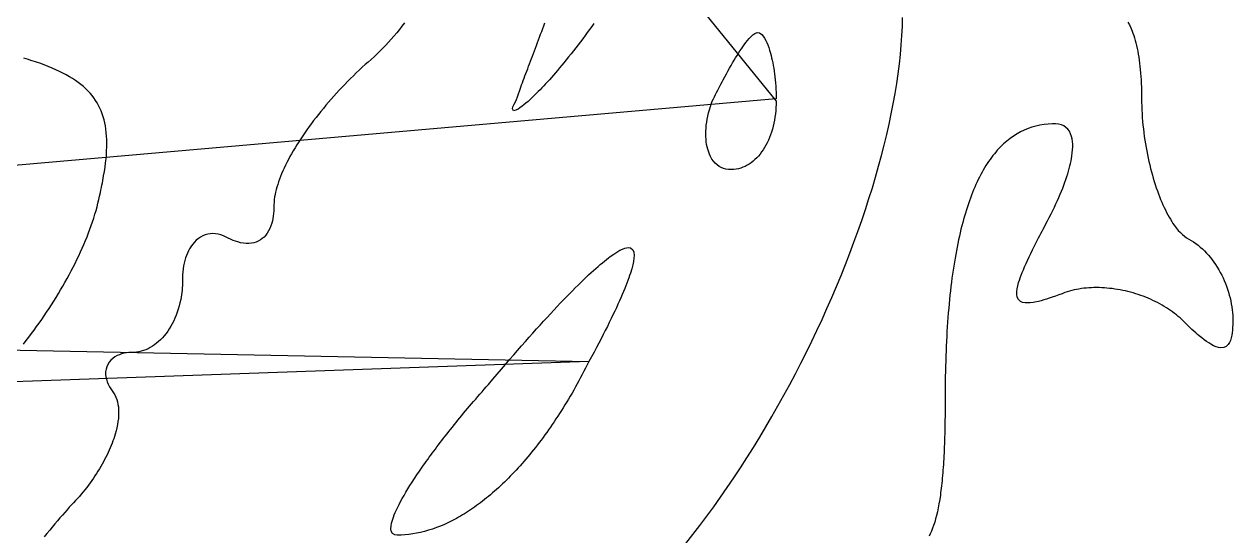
# Model space of a CAD drawing. Header units: metres. Extents: x 0 to 2740, y 0 to 1840.
# Drawn here: x 1945.3 to 2210, y 709.9 to 821.8 of the extents above; entities that cross this region are included whole.
import ezdxf

# ---------------------------------------------------------------- set-up
doc = ezdxf.new("R2010")
doc.units = ezdxf.units.M

msp = doc.modelspace()

# ---------------------------------------------------------------- linework, layer by layer
for points in [[(2080, 842), (2110, 805), (2109.989254, 804.282862), (2109.957232, 803.572096), (2109.904258, 802.868674), (2109.830656, 802.173568), (2109.73675, 801.48775), (2109.622864, 800.812192), (2109.489322, 800.147866), (2109.336448, 799.495744), (2109.164566, 798.856798), (2108.974, 798.232), (2108.765074, 797.622322), (2108.538112, 797.028736), (2108.293438, 796.452214), (2108.031376, 795.893728), (2107.75225, 795.35425), (2107.456384, 794.834752), (2107.144102, 794.336206), (2106.815728, 793.859584), (2106.471586, 793.405858), (2106.112, 792.976), (2105.737294, 792.570982), (2105.347792, 792.191776), (2104.943818, 791.839354), (2104.525696, 791.514688), (2104.09375, 791.21875), (2103.648304, 790.952512), (2103.189682, 790.716946), (2102.718208, 790.513024), (2102.234206, 790.341718), (2101.738, 790.204), (2101.229914, 790.100842), (2100.710272, 790.033216), (2100.179398, 790.002094), (2099.558154, 790.018738), (2098.994786, 790.100842), (2098.461562, 790.246114), (2097.95925, 790.45225), (2097.488618, 790.716946), (2097.050434, 791.037898), (2096.645466, 791.412802), (2096.274482, 791.839354), (2095.93825, 792.31525), (2095.637538, 792.838186), (2095.373114, 793.405858), (2095.145746, 794.015962), (2095, 794.5), (2094.875854, 795.005638), (2094.773632, 795.531904), (2094.693658, 796.077826), (2094.636256, 796.642432), (2094.60175, 797.22475), (2094.590464, 797.823808), (2094.602722, 798.438634), (2094.638848, 799.068256), (2094.699166, 799.711702), (2094.784, 800.368), (2094.893674, 801.036178), (2095.028512, 801.715264), (2095.188838, 802.404286), (2095.374976, 803.102272), (2095.58725, 803.80825), (2095.825984, 804.521248), (2096, 805), (2096.239984, 805.478752), (2096.479872, 805.954816), (2096.719568, 806.427904), (2096.958976, 806.897728), (2097.198, 807.364), (2097.436544, 807.826432), (2097.674512, 808.284736), (2097.911808, 808.738624), (2098.148336, 809.187808), (2098.384, 809.632), (2098.735666, 810.288298), (2099.084848, 810.931744), (2099.431222, 811.561366), (2099.774464, 812.176192), (2100.11425, 812.77525), (2100.450256, 813.357568), (2100.782158, 813.922174), (2101.109632, 814.468096), (2101.432354, 814.994362), (2101.75, 815.5), (2102.062246, 815.984038), (2102.368768, 816.445504), (2102.669242, 816.883426), (2102.963344, 817.296832), (2103.345008, 817.808224), (2103.714, 818.272), (2104.069552, 818.685856), (2104.493922, 819.129466), (2104.894592, 819.486976), (2105.342, 819.796), (2105.814654, 819.981262), (2106.359568, 819.925696), (2106.834512, 819.604864), (2107.184, 819.208), (2107.46875, 818.78125), (2107.746, 818.272), (2107.961392, 817.808224), (2108.170256, 817.296832), (2108.371824, 816.740128), (2108.565328, 816.140416), (2108.75, 815.5), (2108.882246, 814.994362), (2109.008768, 814.468096), (2109.129242, 813.922174), (2109.243344, 813.357568), (2109.35075, 812.77525), (2109.451136, 812.176192), (2109.544178, 811.561366), (2109.629552, 810.931744), (2109.706934, 810.288298), (2109.776, 809.632), (2109.836426, 808.963822), (2109.887888, 808.284736), (2109.930062, 807.595714), (2109.962624, 806.897728), (2109.98525, 806.19175), (2109.997616, 805.478752), (1567, 758)], [(2090.196785, 708.191963), (2091.75104, 710.148672), (2093.290655, 712.140829), (2094.815, 714.167), (2096.323445, 716.225751), (2097.81536, 718.315648), (2099.290115, 720.435257), (2100.74708, 722.583144), (2102.185625, 724.757875), (2103.60512, 726.958016), (2105.004935, 729.182133), (2106.38444, 731.428792), (2107.743005, 733.696559), (2109.08, 735.984), (2110.394795, 738.289681), (2111.68676, 740.612168), (2112.955265, 742.950027), (2114.19968, 745.301824), (2115.419375, 747.666125), (2116.61372, 750.041496), (2117.782085, 752.426503), (2118.92384, 754.819712), (2120.038355, 757.219689), (2121.125, 759.625), (2122.183145, 762.034211), (2123.21216, 764.445888), (2124.211415, 766.858597), (2125.18028, 769.270904), (2126.118125, 771.681375), (2127.02432, 774.088576), (2127.898235, 776.491073), (2128.73924, 778.887432), (2129.546705, 781.276219), (2130.32, 783.656), (2131.058495, 786.025341), (2131.76156, 788.382808), (2132.428565, 790.726967), (2133.05888, 793.056384), (2133.651875, 795.369625), (2134.20692, 797.665256), (2134.723385, 799.941843), (2135.20064, 802.197952), (2135.638055, 804.432149), (2136.035, 806.643), (2136.390845, 808.829071), (2136.70496, 810.988928), (2136.976715, 813.121137), (2137.20548, 815.224264), (2137.390625, 817.296875), (2137.53152, 819.337536), (2137.627535, 821.344813), (2137.67804, 823.317272)], [(2028.615936, 822.11232), (2028.051368, 821.37876), (2027.477632, 820.65504), (2026.895064, 819.94188), (2026.304, 819.24), (2025.704776, 818.55012), (2025.097728, 817.87296), (2024.483192, 817.20924), (2023.861504, 816.55968), (2023.233, 815.925), (2022.598016, 815.30592), (2021.956888, 814.70316), (2021.309952, 814.11744), (2020.657544, 813.54948), (2020, 813), (2019.342456, 812.396464), (2018.690048, 811.786112), (2018.043112, 811.169328), (2017.401984, 810.546496), (2016.767, 809.918), (2016.138496, 809.284224), (2015.516808, 808.645552), (2014.902272, 808.002368), (2014.295224, 807.355056), (2013.696, 806.704), (2013.104936, 806.049584), (2012.522368, 805.392192), (2011.948632, 804.732208), (2011.384064, 804.070016), (2010.829, 803.406), (2010.283776, 802.740544), (2009.748728, 802.074032), (2009.224192, 801.406848), (2008.710504, 800.739376), (2008.208, 800.072), (2007.717016, 799.405104), (2007.237888, 798.739072), (2006.770952, 798.074288), (2006.316544, 797.411136), (2005.875, 796.75), (2005.446656, 796.091264), (2005.031848, 795.435312), (2004.630912, 794.782528), (2004.244184, 794.133296), (2003.872, 793.488), (2003.514696, 792.847024), (2003.172608, 792.210752), (2002.846072, 791.579568), (2002.535424, 790.953856), (2002.241, 790.334), (2001.963136, 789.720384), (2001.702168, 789.113392), (2001.458432, 788.513408), (2001.232264, 787.920816), (2001.024, 787.336), (2000.833976, 786.759344), (2000.662528, 786.191232), (2000.509992, 785.632048), (2000.376704, 785.082176), (2000.263, 784.542), (2000.169216, 784.011904), (2000.095688, 783.492272), (2000.042752, 782.983488), (2000.002693, 782.241492), (1999.995216, 781.584816), (1999.97025, 780.98025), (1999.924224, 780.397824), (1999.857462, 779.837862), (1999.770288, 779.300688), (1999.663026, 778.786626), (1999.536, 778.296), (1999.336448, 777.678848), (1999.103104, 777.104704), (1998.836736, 776.574336), (1998.538112, 776.088512), (1998.208, 775.648), (1997.847168, 775.253568), (1997.456384, 774.905984), (1997.036416, 774.606016), (1996.588032, 774.354432), (1996.112, 774.152), (1995.609088, 773.999488), (1995.080064, 773.897664), (1994.525696, 773.847296), (1993.946752, 773.849152), (1993.344, 773.904), (1992.718208, 774.012608), (1992.070144, 774.175744), (1991.569942, 774.334342), (1991.057968, 774.524368), (1990.534546, 774.746146), (1990, 775), (1989.550135, 775.251181), (1988.951715, 775.528129), (1988.356655, 775.739893), (1987.766875, 775.887625), (1987.184295, 775.972477), (1986.610835, 775.995601), (1986.048415, 775.958149), (1985.498955, 775.861273), (1984.964375, 775.706125), (1984.446595, 775.493857), (1983.947535, 775.225621), (1983.469115, 774.902569), (1983.013255, 774.525853), (1982.581875, 774.096625), (1982.176895, 773.616037), (1981.800235, 773.085241), (1981.53748, 772.654888), (1981.292545, 772.197427), (1981.06624, 771.713344), (1980.859375, 771.203125), (1980.67276, 770.667256), (1980.507205, 770.106223), (1980.36352, 769.520512), (1980.242515, 768.910609), (1980.145, 768.277), (1980.071785, 767.620171), (1980.02368, 766.940608), (1980.001495, 766.238797), (1979.998504, 765.730605), (1979.986608, 765.195535), (1979.963, 764.665625), (1979.927872, 764.141115), (1979.881416, 763.622245), (1979.823824, 763.109255), (1979.755288, 762.602385), (1979.676, 762.101875), (1979.586152, 761.607965), (1979.432, 760.88), (1979.255168, 760.168235), (1979.056304, 759.47348), (1978.836056, 758.796545), (1978.595072, 758.13824), (1978.334, 757.499375), (1978.053488, 756.88076), (1977.754184, 756.283205), (1977.436736, 755.70752), (1977.101792, 755.154515), (1976.75, 754.625), (1976.382008, 754.119785), (1975.998464, 753.63968), (1975.600016, 753.185495), (1975.187312, 752.75804), (1974.761, 752.358125), (1974.321728, 751.98656), (1973.870144, 751.644155), (1973.406896, 751.33172), (1972.932632, 751.050065), (1972.448, 750.8), (1971.953648, 750.582335), (1971.450224, 750.39788), (1970.938376, 750.247445), (1970.418752, 750.13184), (1969.892, 750.051875), (1969.358768, 750.00836), (1968.850605, 749.998803), (1968.265625, 749.970375), (1967.702245, 749.904987), (1967.162385, 749.803791), (1966.647965, 749.667939), (1966.160905, 749.498583), (1965.703125, 749.296875), (1965.175, 749.001), (1964.699375, 748.658625), (1964.28, 748.272), (1963.920625, 747.843375), (1963.625, 747.375), (1963.396875, 746.869125), (1963.24, 746.328), (1963.158125, 745.753875), (1963.155, 745.149), (1963.21172, 744.644472), (1963.32316, 744.122856), (1963.49124, 743.585304), (1963.71788, 743.032968), (1964.005, 742.467), (1964.261185, 742.034271), (1964.55328, 741.595008), (1964.882095, 741.149697), (1965.171632, 740.694056), (1965.398, 740.213375), (1965.587648, 739.707584), (1965.741224, 739.177817), (1965.859376, 738.625208), (1965.942752, 738.050891), (1965.992, 737.456), (1966.007768, 736.841669), (1965.990704, 736.209032), (1965.941456, 735.559223), (1965.860672, 734.893376), (1965.749, 734.212625), (1965.607088, 733.518104), (1965.435584, 732.810947), (1965.235136, 732.092288), (1965.085744, 731.607352), (1964.923968, 731.118144), (1964.75, 730.625), (1964.564032, 730.128256), (1964.366256, 729.628248), (1964.156864, 729.125312), (1963.936048, 728.619784), (1963.704, 728.112), (1963.460912, 727.602296), (1963.206976, 727.091008), (1962.942384, 726.578472), (1962.667328, 726.065024), (1962.382, 725.551), (1962.086592, 725.036736), (1961.781296, 724.522568), (1961.466304, 724.008832), (1961.141808, 723.495864), (1960.808, 722.984), (1960.465072, 722.473576), (1960.113216, 721.964928), (1959.752624, 721.458392), (1959.383488, 720.954304), (1959.006, 720.453), (1958.620352, 719.954816), (1958.226736, 719.460088), (1957.825344, 718.969152), (1957.416368, 718.482344), (1957, 718), (1956.571688, 717.565712), (1956.127104, 717.103296), (1955.666776, 716.613424), (1955.191232, 716.096768), (1954.701, 715.554), (1954.196608, 714.985792), (1953.678584, 714.392816), (1953.147456, 713.775744), (1952.603752, 713.135248), (1952.048, 712.472), (1951.480728, 711.786672), (1950.902464, 711.079936), (1950.313736, 710.352464), (1949.715072, 709.604928)], [(2070.06528, 821.982208), (2069.59636, 821.320016), (2069.12, 820.656), (2068.63644, 819.990544), (2068.14592, 819.324032), (2067.64868, 818.656848), (2067.14496, 817.989376), (2066.635, 817.322), (2066.11904, 816.655104), (2065.59732, 815.989072), (2065.07008, 815.324288), (2064.53756, 814.661136), (2064, 814), (2063.522456, 813.407224), (2063.050048, 812.828992), (2062.583112, 812.265448), (2062.121984, 811.716736), (2061.667, 811.183), (2061.218496, 810.664384), (2060.776808, 810.161032), (2060.342272, 809.673088), (2059.915224, 809.200696), (2059.496, 808.744), (2059.084936, 808.303144), (2058.682368, 807.878272), (2058.288632, 807.469528), (2057.904064, 807.077056), (2057.529, 806.701), (2057.163776, 806.341504), (2056.635125, 805.833625), (2056.130504, 805.363816), (2055.651047, 804.932563), (2055.197888, 804.540352), (2054.772161, 804.187669), (2054.375, 803.875), (2053.891848, 803.521192), (2053.464184, 803.240536), (2053.011729, 802.994341), (2052.489977, 802.847533), (2052.222528, 803.278912), (2052.363, 803.767), (2052.616625, 804.317125), (2052.912693, 804.852697), (2053.12356, 805.367136), (2053.321875, 805.944), (2053.53504, 806.551104), (2053.762245, 807.187152), (2054.00268, 807.850848), (2054.255535, 808.540896), (2054.430605, 809.014928), (2054.610595, 809.499712), (2054.795265, 809.994864), (2054.984375, 810.5), (2055.177685, 811.014736), (2055.374955, 811.538688), (2055.575945, 812.071472), (2055.780415, 812.612704), (2055.988125, 813.162), (2056.198835, 813.718976), (2056.412305, 814.283248), (2056.628295, 814.854432), (2056.846565, 815.432144), (2057.066875, 816.016), (2057.288985, 816.605616), (2057.512655, 817.200608), (2057.737645, 817.800592), (2057.963715, 818.405184), (2058.190625, 819.014), (2058.418135, 819.626656), (2058.646005, 820.242768), (2058.873995, 820.861952), (2059.101865, 821.483824), (2059.329375, 822.108)], [(2187.036416, 822.26976), (2187.354098, 821.669955), (2187.655472, 821.02452), (2187.940214, 820.334265), (2188.120642, 819.849595), (2188.293438, 819.345605), (2188.458506, 818.822535), (2188.61575, 818.280625), (2188.765074, 817.720115), (2188.906382, 817.141245), (2189.039578, 816.544255), (2189.164566, 815.929385), (2189.28125, 815.296875), (2189.389534, 814.646965), (2189.489322, 813.979895), (2189.580518, 813.295905), (2189.663026, 812.595235), (2189.73675, 811.878125), (2189.801594, 811.144815), (2189.857462, 810.395545), (2189.904258, 809.630555), (2189.941886, 808.850085), (2189.97025, 808.054375), (2189.989254, 807.243665), (2189.998802, 806.418195), (2190.001495, 805.580011), (2190.013365, 804.740297), (2190.036875, 803.901375), (2190.071785, 803.063773), (2190.117855, 802.228019), (2190.174845, 801.394641), (2190.242515, 800.564167), (2190.320625, 799.737125), (2190.408935, 798.914043), (2190.507205, 798.095449), (2190.615195, 797.281871), (2190.732665, 796.473837), (2190.859375, 795.671875), (2190.995085, 794.876513), (2191.139555, 794.088279), (2191.292545, 793.307701), (2191.453815, 792.535307), (2191.623125, 791.771625), (2191.800235, 791.017183), (2191.984905, 790.272509), (2192.176895, 789.538131), (2192.375965, 788.814577), (2192.581875, 788.102375), (2192.794385, 787.402053), (2193.013255, 786.714139), (2193.238245, 786.039161), (2193.469115, 785.377647), (2193.705625, 784.730125), (2193.947535, 784.097123), (2194.194605, 783.479169), (2194.446595, 782.876791), (2194.703265, 782.290517), (2194.964375, 781.720875), (2195.229685, 781.168393), (2195.498955, 780.633599), (2195.771945, 780.117021), (2196.048415, 779.619187), (2196.328125, 779.140625), (2196.610835, 778.681863), (2196.896305, 778.243429), (2197.184295, 777.825851), (2197.62048, 777.239744), (2198.060985, 776.703533), (2198.505, 776.219), (2198.951715, 775.787927), (2199.40032, 775.412096), (2199.850005, 775.093289), (2200.357584, 774.814048), (2200.88475, 774.51325), (2201.400576, 774.187072), (2201.904738, 773.836486), (2202.396912, 773.462464), (2202.876774, 773.065978), (2203.344, 772.648), (2203.798266, 772.209502), (2204.239248, 771.751456), (2204.666622, 771.274834), (2205.080064, 770.780608), (2205.47925, 770.26975), (2205.863856, 769.743232), (2206.233558, 769.202026), (2206.588032, 768.647104), (2206.926954, 768.079438), (2207.25, 767.5), (2207.556846, 766.909762), (2207.847168, 766.309696), (2208.120642, 765.700774), (2208.376944, 765.083968), (2208.61575, 764.46025), (2208.836736, 763.830592), (2209.039578, 763.195966), (2209.223952, 762.557344), (2209.389534, 761.915698), (2209.536, 761.272), (2209.663026, 760.627222), (2209.770288, 759.982336), (2209.857462, 759.338314), (2209.924224, 758.696128), (2209.97025, 758.05675), (2209.995216, 757.421152), (2209.999098, 756.7624), (2209.985472, 756.0784), (2209.955214, 755.4376), (2209.908, 754.84), (2209.843506, 754.2856), (2209.761408, 753.7744), (2209.624, 753.16), (2209.453952, 752.6224), (2209.250496, 752.1616), (2208.948026, 751.6936), (2208.512462, 751.2904), (2207.99525, 751.06), (2207.393798, 751.0024), (2206.826368, 751.0864), (2206.328, 751.24), (2205.789312, 751.4704), (2205.209536, 751.7776), (2204.747278, 752.0584), (2204.261152, 752.3824), (2203.750834, 752.7496), (2203.216, 753.16), (2202.656326, 753.6136), (2202.26925, 753.94), (2201.870894, 754.2856), (2201.461162, 754.6504), (2201.039958, 755.0344), (2200.607186, 755.4376), (2200.16275, 755.86), (2199.706554, 756.3016), (2199.238502, 756.7624), (2198.81821, 757.179097), (2198.44407, 757.531819), (2198.05625, 757.877125), (2197.65523, 758.214871), (2197.24149, 758.544913), (2196.81551, 758.867107), (2196.37777, 759.181309), (2195.92875, 759.487375), (2195.46893, 759.785161), (2194.99879, 760.074523), (2194.51881, 760.355317), (2194.02947, 760.627399), (2193.53125, 760.890625), (2193.02463, 761.144851), (2192.51009, 761.389933), (2191.98811, 761.625727), (2191.45917, 761.852089), (2190.92375, 762.068875), (2190.38233, 762.275941), (2189.83539, 762.473143), (2189.28341, 762.660337), (2188.72687, 762.837379), (2188.16625, 763.004125), (2187.60203, 763.160431), (2187.03469, 763.306153), (2186.46471, 763.441147), (2185.89257, 763.565269), (2185.31875, 763.678375), (2184.74373, 763.780321), (2184.16799, 763.870963), (2183.59201, 763.950157), (2183.01627, 764.017759), (2182.44125, 764.073625), (2181.86743, 764.117611), (2181.29529, 764.149573), (2180.72531, 764.169367), (2180.15797, 764.176849), (2179.59375, 764.171875), (2179.03313, 764.154301), (2178.47659, 764.123983), (2177.92461, 764.080777), (2177.37767, 764.024539), (2176.83625, 763.955125), (2176.30083, 763.872391), (2175.77189, 763.776193), (2175.24991, 763.666387), (2174.73537, 763.542829), (2174.22875, 763.405375), (2173.73053, 763.253881), (2173.24119, 763.088203), (2172.613896, 762.852406), (2171.864992, 762.571762), (2171.147, 762.31075), (2170.459728, 762.069658), (2169.802984, 761.848774), (2169.176576, 761.648386), (2168.580312, 761.468782), (2168.014, 761.31025), (2167.477448, 761.173078), (2166.970464, 761.057554), (2166.265008, 760.925488), (2165.625, 760.84375), (2165.049792, 760.813312), (2164.538736, 760.835146), (2163.956, 760.94725), (2163.484624, 761.156314), (2163.049664, 761.557504), (2162.783304, 762.118294), (2162.689592, 762.684862), (2162.700328, 763.358758), (2162.776, 763.936), (2162.908912, 764.575882), (2163.098416, 765.279376), (2163.255872, 765.784192), (2163.438, 766.318), (2163.644608, 766.881088), (2163.875504, 767.473744), (2164.130496, 768.096256), (2164.409392, 768.748912), (2164.712, 769.432), (2165.038128, 770.145808), (2165.387584, 770.890624), (2165.760176, 771.666736), (2166.155712, 772.474432), (2166.574, 773.314), (2167.014848, 774.185728), (2167.243672, 774.633742), (2167.478064, 775.089904), (2167.718, 775.55425), (2167.963456, 776.026816), (2168.214408, 776.507638), (2168.470832, 776.996752), (2168.732704, 777.494194), (2169, 778), (2169.412792, 778.77516), (2169.811136, 779.54048), (2170.194984, 780.29572), (2170.564288, 781.04064), (2170.919, 781.775), (2171.259072, 782.49856), (2171.584456, 783.21108), (2171.895104, 783.91232), (2172.190968, 784.60204), (2172.472, 785.28), (2172.738152, 785.94596), (2172.989376, 786.59968), (2173.225624, 787.24092), (2173.446848, 787.86944), (2173.653, 788.485), (2173.844032, 789.08736), (2174.019896, 789.67628), (2174.180544, 790.25152), (2174.325928, 790.81284), (2174.456, 791.36), (2174.570712, 791.89276), (2174.670016, 792.41088), (2174.753864, 792.91412), (2174.850551, 793.640555), (2174.912192, 794.33216), (2174.938625, 794.988125), (2174.929688, 795.60764), (2174.885219, 796.189895), (2174.805056, 796.73408), (2174.689037, 797.239385), (2174.478289, 797.851245), (2174.203125, 798.390625), (2173.863161, 798.855605), (2173.458013, 799.244265), (2172.987297, 799.554685), (2172.450629, 799.784945), (2171.847625, 799.933125), (2171.177901, 799.997305), (2170.5224, 799.994), (2169.5816, 799.946), (2168.66, 799.85), (2167.7576, 799.706), (2166.8744, 799.514), (2166.0104, 799.274), (2165.1656, 798.986), (2164.34, 798.65), (2163.5336, 798.266), (2162.7464, 797.834), (2161.9784, 797.354), (2161.2296, 796.826), (2160.5, 796.25), (2159.7896, 795.626), (2159.0984, 794.954), (2158.4264, 794.234), (2158.0976, 793.856), (2157.7736, 793.466), (2157.4544, 793.064), (2157.14, 792.65), (2156.8304, 792.224), (2156.5256, 791.786), (2156.2256, 791.336), (2155.9304, 790.874), (2155.64, 790.4), (2155.3544, 789.914), (2155.0736, 789.416), (2154.7976, 788.906), (2154.5264, 788.384), (2154.26, 787.85), (2153.9984, 787.304), (2153.7416, 786.746), (2153.4896, 786.176), (2153.2424, 785.594), (2153, 785), (2152.7624, 784.394), (2152.5296, 783.776), (2152.3016, 783.146), (2152.0784, 782.504), (2151.86, 781.85), (2151.6464, 781.184), (2151.4376, 780.506), (2151.2336, 779.816), (2151.0344, 779.114), (2150.84, 778.4), (2150.6504, 777.674), (2150.4656, 776.936), (2150.2856, 776.186), (2150.1104, 775.424), (2149.94, 774.65), (2149.7744, 773.864), (2149.6136, 773.066), (2149.4576, 772.256), (2149.3064, 771.434), (2149.16, 770.6), (2149.0184, 769.754), (2148.8816, 768.896), (2148.7496, 768.026), (2148.6224, 767.144), (2148.5, 766.25), (2148.3824, 765.344), (2148.2696, 764.426), (2148.1616, 763.496), (2148.0584, 762.554), (2147.96, 761.6), (2147.8664, 760.634), (2147.7776, 759.656), (2147.6936, 758.666), (2147.6144, 757.664), (2147.54, 756.65), (2147.4704, 755.624), (2147.4056, 754.586), (2147.3456, 753.536), (2147.2904, 752.474), (2147.24, 751.4), (2147.1944, 750.314), (2147.1536, 749.216), (2147.1176, 748.106), (2147.0864, 746.984), (2147.06, 745.85), (2147.0384, 744.704), (2147.0216, 743.546), (2147.0096, 742.376), (2147.0024, 741.194), (2147, 740), (2146.999096, 739.165694), (2146.996368, 738.342752), (2146.991792, 737.531138), (2146.985344, 736.730816), (2146.977, 735.94175), (2146.966736, 735.163904), (2146.954528, 734.397242), (2146.940352, 733.641728), (2146.924184, 732.897326), (2146.906, 732.164), (2146.885776, 731.441714), (2146.863488, 730.730432), (2146.839112, 730.030118), (2146.812624, 729.340736), (2146.784, 728.66225), (2146.753216, 727.994624), (2146.720248, 727.337822), (2146.685072, 726.691808), (2146.647664, 726.056546), (2146.608, 725.432), (2146.566056, 724.818134), (2146.521808, 724.214912), (2146.475232, 723.622298), (2146.426304, 723.040256), (2146.375, 722.46875), (2146.321296, 721.907744), (2146.265168, 721.357202), (2146.206592, 720.817088), (2146.145544, 720.287366), (2146.082, 719.768), (2146.015936, 719.258954), (2145.947328, 718.760192), (2145.802384, 717.793376), (2145.646976, 716.867264), (2145.480912, 715.981568), (2145.304, 715.136), (2145.116048, 714.330272), (2144.916864, 713.564096), (2144.706256, 712.837184), (2144.484032, 712.149248), (2144.25, 711.5), (2144.003968, 710.889152), (2143.745744, 710.316416), (2143.475136, 709.781504)], [(1945.17565, 751.836576), (1945.76, 752.584), (1946.33955, 753.338864), (1946.914, 754.100832), (1947.48305, 754.869568), (1948.0464, 755.644736), (1948.60375, 756.426), (1949.1548, 757.213024), (1949.69925, 758.005472), (1950.2368, 758.803008), (1950.76715, 759.605296), (1951.29, 760.412), (1951.80505, 761.222784), (1952.312, 762.037312), (1952.81055, 762.855248), (1953.3004, 763.676256), (1953.78125, 764.5), (1954.2528, 765.326144), (1954.71475, 766.154352), (1955.1668, 766.984288), (1955.60865, 767.815616), (1956.04, 768.648), (1956.46055, 769.481104), (1956.87, 770.314592), (1957.26805, 771.148128), (1957.6544, 771.981376), (1958.02875, 772.814), (1958.3908, 773.645664), (1958.74025, 774.476032), (1959.0768, 775.304768), (1959.40015, 776.131536), (1959.71, 776.956), (1960.00605, 777.777824), (1960.288, 778.596672), (1960.55555, 779.412208), (1960.8084, 780.224096), (1961.04625, 781.032), (1961.2688, 781.835584), (1961.47575, 782.634512), (1961.6668, 783.428448), (1961.84165, 784.217056), (1962, 785), (1962.117593, 785.536709), (1962.230344, 786.066872), (1962.338211, 786.590543), (1962.441152, 787.107776), (1962.539125, 787.618625), (1962.632088, 788.123144), (1962.719999, 788.621387), (1962.880497, 789.599261), (1963.020283, 790.552679), (1963.139021, 791.482073), (1963.236375, 792.387875), (1963.312009, 793.270517), (1963.365587, 794.130431), (1963.396773, 794.968049), (1963.405231, 795.783803), (1963.390625, 796.578125), (1963.352619, 797.351447), (1963.290877, 798.104201), (1963.205063, 798.836819), (1963.094841, 799.549733), (1962.959875, 800.243375), (1962.799829, 800.918177), (1962.614367, 801.574571), (1962.403153, 802.212989), (1962.165851, 802.833863), (1961.902125, 803.437625), (1961.611639, 804.024707), (1961.294057, 804.595541), (1960.949043, 805.150559), (1960.576261, 805.690193), (1960.175375, 806.214875), (1959.746049, 806.725037), (1959.287947, 807.221111), (1958.800733, 807.703529), (1958.284071, 808.172723), (1957.737625, 808.629125), (1957.161059, 809.073167), (1956.554037, 809.505281), (1955.916223, 809.925899), (1955.247281, 810.335453), (1954.546875, 810.734375), (1953.814669, 811.123097), (1953.050327, 811.502051), (1952.253513, 811.871669), (1951.423891, 812.232383), (1950.561125, 812.584625), (1949.664879, 812.928827), (1948.734817, 813.265421), (1948.257, 813.431), (1947.770603, 813.594839), (1947.275584, 813.756992), (1946.771901, 813.917513), (1946.259512, 814.076456), (1945.738375, 814.233875), (1945.208448, 814.389824)], [(1567, 758), (2069, 748), (2068.638806, 747.283004), (2068.275248, 746.572032), (2067.909362, 745.867108), (2067.541184, 745.168256), (2067.17075, 744.4755), (2066.798096, 743.788864), (2066.423258, 743.108372), (2066.046272, 742.434048), (2065.667174, 741.765916), (2065.286, 741.104), (2064.902786, 740.448324), (2064.517568, 739.798912), (2064.130382, 739.155788), (2063.741264, 738.518976), (2063.35025, 737.8885), (2062.957376, 737.264384), (2062.562678, 736.646652), (2062.166192, 736.035328), (2061.767954, 735.430436), (2061.368, 734.832), (2060.966366, 734.240044), (2060.563088, 733.654592), (2060.158202, 733.075668), (2059.751744, 732.503296), (2059.34375, 731.9375), (2058.934256, 731.378304), (2058.523298, 730.825732), (2058.110912, 730.279808), (2057.697134, 729.740556), (2057.282, 729.208), (2056.865546, 728.682164), (2056.447808, 728.163072), (2056.028822, 727.650748), (2055.608624, 727.145216), (2055.18725, 726.6465), (2054.764736, 726.154624), (2054.341118, 725.669612), (2053.916432, 725.191488), (2053.490714, 724.720276), (2053.064, 724.256), (2052.636326, 723.798684), (2052.207728, 723.348352), (2051.778242, 722.905028), (2051.347904, 722.468736), (2050.91675, 722.0395), (2050.484816, 721.617344), (2050.052138, 721.202292), (2049.618752, 720.794368), (2049.184694, 720.393596), (2048.75, 720), (2048.314706, 719.613604), (2047.878848, 719.234432), (2047.442462, 718.862508), (2047.005584, 718.497856), (2046.56825, 718.1405), (2046.130496, 717.790464), (2045.692358, 717.447772), (2045.253872, 717.112448), (2044.815074, 716.784516), (2044.376, 716.464), (2043.936686, 716.150924), (2043.497168, 715.845312), (2043.057482, 715.547188), (2042.617664, 715.256576), (2042.17775, 714.9735), (2041.737776, 714.697984), (2041.297778, 714.430052), (2040.857792, 714.169728), (2040.417854, 713.917036), (2039.978, 713.672), (2039.098688, 713.204992), (2038.220144, 712.768896), (2037.342656, 712.363904), (2036.466512, 711.990208), (2035.592, 711.648), (2034.719408, 711.337472), (2033.849024, 711.058816), (2032.981136, 710.812224), (2032.116032, 710.597888), (2031.254, 710.416), (2030.395328, 710.266752), (2029.540304, 710.150336), (2028.689216, 710.066944), (2027.842352, 710.016768), (2027, 710), (2026.466752, 710.071232), (2025.985097, 710.355752), (2025.703992, 710.849072), (2025.619976, 711.388016), (2025.658264, 712.050224), (2025.765625, 712.625), (2025.939136, 713.264576), (2026.177663, 713.967008), (2026.372241, 714.469256), (2026.594875, 714.998), (2026.845229, 715.552664), (2027.122967, 716.132672), (2027.427753, 716.737448), (2027.759251, 717.366416), (2028.117125, 718.019), (2028.501039, 718.694624), (2028.910657, 719.392712), (2029.345643, 720.112688), (2029.805661, 720.853976), (2030.290375, 721.616), (2030.799449, 722.398184), (2031.332547, 723.199952), (2031.889333, 724.020728), (2032.176504, 724.438064), (2032.469471, 724.859936), (2032.768192, 725.286272), (2033.072625, 725.717), (2033.382728, 726.152048), (2033.698459, 726.591344), (2034.019776, 727.034816), (2034.346637, 727.482392), (2034.679, 727.934), (2035.016823, 728.389568), (2035.360064, 728.849024), (2035.708681, 729.312296), (2036.062632, 729.779312), (2036.421875, 730.25), (2036.786368, 730.724288), (2037.156069, 731.202104), (2037.530936, 731.683376), (2037.910927, 732.168032), (2038.296, 732.656), (2038.686113, 733.147208), (2039.081224, 733.641584), (2039.481291, 734.139056), (2039.886272, 734.639552), (2040.296125, 735.143), (2040.710808, 735.649328), (2041.130279, 736.158464), (2041.554496, 736.670336), (2041.983417, 737.184872), (2042.417, 737.702), (2042.855203, 738.221648), (2043.297984, 738.743744), (2043.745301, 739.268216), (2044.197112, 739.794992), (2044.653375, 740.324), (2045.114048, 740.855168), (2045.579089, 741.388424), (2046.048456, 741.923696), (2046.522107, 742.460912), (2047, 743), (2047.953095, 744.129199), (2048.89236, 745.236792), (2049.817765, 746.322773), (2050.72928, 747.387136), (2051.626875, 748.429875), (2052.51052, 749.450984), (2053.380185, 750.450457), (2054.23584, 751.428288), (2055.077455, 752.384471), (2055.905, 753.319), (2056.718445, 754.231869), (2057.51776, 755.123072), (2058.302915, 755.992603), (2059.07388, 756.840456), (2059.830625, 757.666625), (2060.57312, 758.471104), (2061.301335, 759.253887), (2062.01524, 760.014968), (2062.714805, 760.754341), (2063.4, 761.472), (2064.070795, 762.167939), (2064.72716, 762.842152), (2065.369065, 763.494633), (2065.99648, 764.125376), (2066.609375, 764.734375), (2067.20772, 765.321624), (2067.791485, 765.887117), (2068.36064, 766.430848), (2068.915155, 766.952811), (2069.455, 767.453), (2069.980145, 767.931409), (2070.49056, 768.388032), (2070.986215, 768.822863), (2071.46708, 769.235896), (2071.933125, 769.627125), (2072.38432, 769.996544), (2072.820635, 770.344147), (2073.24204, 770.669928), (2073.648505, 770.973881), (2074.416495, 771.516279), (2075.124365, 771.971293), (2075.771875, 772.338875), (2076.358785, 772.618977), (2076.884855, 772.811551), (2077.55936, 772.936192), (2078.095625, 772.863625), (2078.594205, 772.459821), (2078.80476, 771.926472), (2078.874375, 771.195375), (2078.842085, 770.598037), (2078.746555, 769.912691), (2078.587545, 769.139289), (2078.364815, 768.277783), (2078.078125, 767.328125), (2077.91072, 766.820224), (2077.727235, 766.290267), (2077.52764, 765.738248), (2077.311905, 765.164161), (2077.08, 764.568), (2076.831895, 763.949759), (2076.56756, 763.309432), (2076.286965, 762.647013), (2075.99008, 761.962496), (2075.676875, 761.255875), (2075.34732, 760.527144), (2075.001385, 759.776297), (2074.63904, 759.003328), (2074.260255, 758.208231), (2073.865, 757.391), (2073.453245, 756.551629), (2073.02496, 755.690112), (2072.580115, 754.806443), (2072.11868, 753.900616), (2071.640625, 752.972625), (2071.14592, 752.022464), (2070.634535, 751.050127), (2070.10644, 750.055608), (2069.561605, 749.038901), (2069, 748), (710, 700)]]:
    msp.add_lwpolyline(points)

doc.saveas('drawing.dxf')
